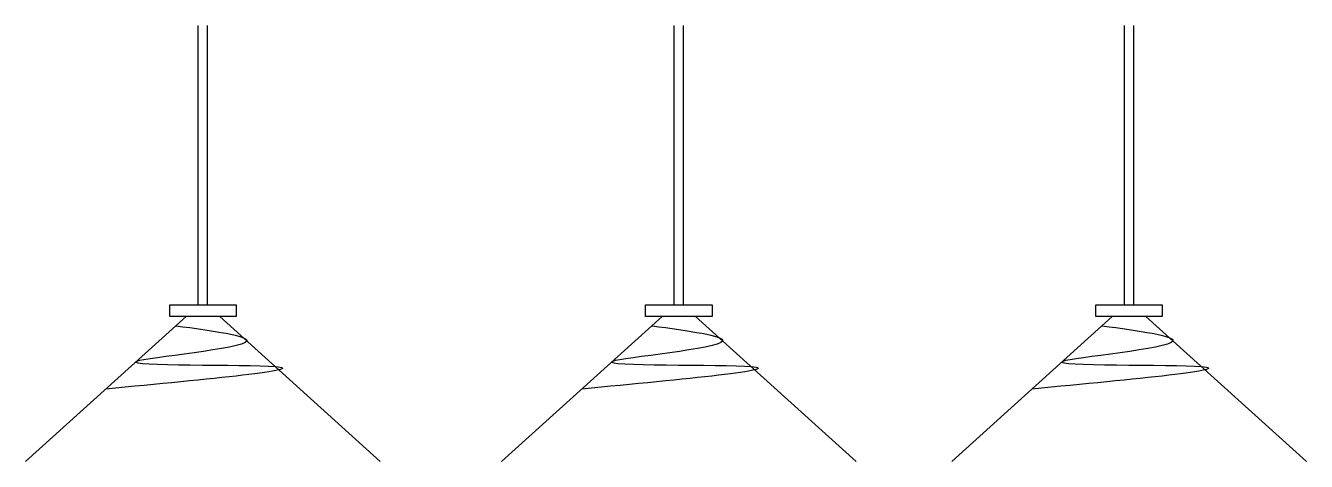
# Model space of a CAD drawing. Header units: millimetres. Extents: x 0 to 1377, y 0 to 468.
import ezdxf

# ---------------------------------------------------------------- set-up
doc = ezdxf.new("R2010")
doc.units = ezdxf.units.MM
doc.layers.add('Furniture_家具立面', color=255, linetype='Continuous')

# ---------------------------------------------------------------- blocks, each defined once
blk = doc.blocks.new('A$C7CE3714C')
at = {"color": 1, "linetype": 'Continuous'}
for p, q in [((172.6, 155.6), (0, 0)), ((208.6, 155.6), (381.2, 0))]:
    blk.add_line(p, q, dxfattribs=at)
blk.add_lwpolyline([(154.9, 168.4), (226.3, 168.4), (226.3, 155.6), (154.9, 155.6)], close=True, dxfattribs=at)
at = {"color": 8, "linetype": 'Continuous'}
blk.add_spline([(161.8, 145.8), (237.7, 129.4), (119.3, 107.5), (268.1, 101.9), (86.3, 77.8)], degree=3, dxfattribs=at)

msp = doc.modelspace()

# ---------------------------------------------------------------- linework, layer by layer
at = {"layer": 'Furniture_家具立面', "color": 2}
for p, q in [((185.6, 168.4), (185.6, 468.4)), ((195.6, 168.4), (195.6, 468.4)), ((697.1, 168.4), (697.1, 468.4)), ((707.1, 168.4), (707.1, 468.4)), ((1181, 168.4), (1181, 468.4)), ((1191, 168.4), (1191, 468.4))]:
    msp.add_line(p, q, dxfattribs=at)

# ---------------------------------------------------------------- block references
at = {"layer": 'Furniture_家具立面', "color": 8, "linetype": 'Continuous'}
for p in [(0, 0), (511.5, 0), (995.4, 0)]:
    msp.add_blockref('A$C7CE3714C', p, dxfattribs=at)

doc.saveas('drawing.dxf')
